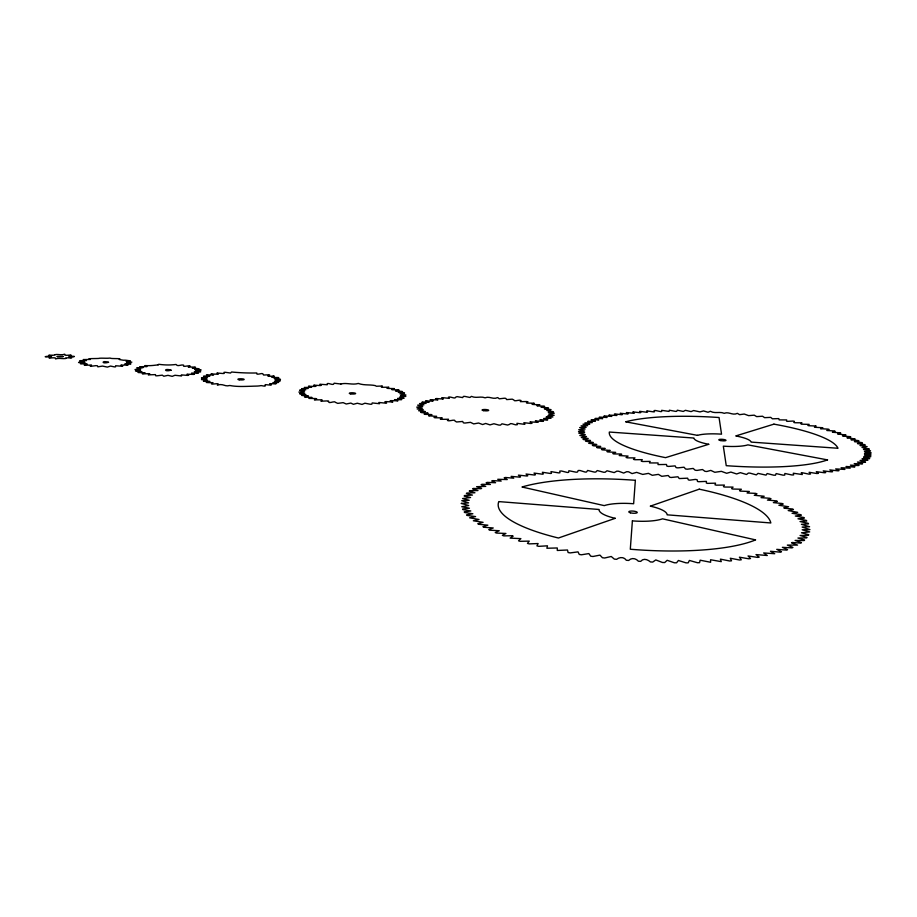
<?xml version="1.0" encoding="UTF-8"?>
<svg xmlns="http://www.w3.org/2000/svg" width="917" height="917" viewBox="0 0 917 917"><rect width="100%" height="100%" fill="white"/><g stroke="black" fill="none" stroke-linecap="round" stroke-linejoin="round"><path stroke-width="1.38" d="M206.68 378.641C191.229 380.566 216.779 378.95 203.448 381.163C221.18 381.254 194.817 382.641 212.996 382.664C206.715 386.08 222.086 381.759 217.363 385.048C223.645 383.295 224.516 386.997 229.858 385.495C236.701 386.905 244.747 386.412 251.739 386.24C255.717 386.011 258.113 386.263 261.104 385.587C267.225 386.756 264.635 385.897 265.242 384.624C266.836 384.716 274.642 385.816 270.056 384.131C267.592 383.134 275.134 384.04 275.811 383.891C278.183 383.295 270.492 382.882 273.598 382.469C278.825 382.985 281.359 382.034 274.768 381.449C276.006 380.601 284.018 381.346 278.562 380.429C266.194 379.134 291.457 380.268 274.263 378.423C288.316 376.646 263.832 378.515 274.229 376.119C258.571 376.933 278.871 374.056 263.592 375.053C262.698 374.262 263.855 372.818 259.259 374.01C258.09 374.17 256.141 374.583 256.806 372.978C248.049 373.127 240.437 372.852 231.6 372.004L230.522 373.047L225.158 372.279L223.943 372.359L224.264 373.391L223.14 373.528L216.985 373.013L218.429 374.044L217.512 374.228L211.025 373.941L213.569 374.961L206.99 374.915L206.314 375.122L209.89 376.039L203.494 376.257L207.54 377.311L201.465 377.999L206.68 378.641M461.354 503.422L468.702 505.519L461.744 506.734L469.424 508.224L462.569 509.05L462.833 509.588L470.811 510.975L464.208 511.938L464.598 512.488L472.863 513.772L466.558 514.861L467.074 515.423L475.591 516.592L469.596 517.818L479.006 519.492L473.344 520.776L483.087 522.335L477.791 523.745L478.72 524.306L487.833 525.166L482.938 526.702L483.993 527.264L493.231 527.963L488.761 529.625L489.942 530.186L499.261 530.737L495.249 532.513L496.555 533.064L505.92 533.465L502.39 535.356L503.823 535.883L512.167 535.734L513.188 536.124L510.15 538.119L520.867 538.634L518.518 540.812L520.18 541.305L529.235 541.133L527.458 543.403L529.212 543.884L538.119 543.54L536.915 545.879L538.772 546.337L547.483 545.821L546.876 548.24L557.284 547.976L557.284 550.464L567.485 550.005L568.104 552.527L570.202 552.905L578.031 551.874L579.257 554.441L581.424 554.785L588.874 553.581L590.72 556.183L592.932 556.493L599.959 555.117L602.423 557.731L604.67 558.006L611.249 556.481L614.31 559.095L616.591 559.336C619.64 556.951 623.996 556.734 626.322 560.253L628.615 560.459C631.549 557.502 635.825 558.212 638.392 561.215L640.685 561.364C643.413 557.857 647.746 559.519 650.451 561.949L652.744 562.064L655.781 559.92L662.452 562.476L664.722 562.545L667.163 560.298L674.327 562.774L676.563 562.809L678.397 560.482L686.008 562.855L688.197 562.855L689.401 560.447L697.424 562.717L699.568 562.671L700.152 560.207L710.618 562.27L710.572 559.748L721.289 561.651L720.418 559.141L729.623 560.986L731.537 560.814L730.253 558.235L739.492 559.989L741.303 559.783L739.411 557.192L748.834 558.797L750.542 558.545L748.054 555.954L757.614 557.398L759.219 557.112L756.009 554.59L767.288 555.507L763.666 552.951L774.716 553.719L770.463 551.266L780.241 552.16L781.479 551.77L776.745 549.363L786.454 550.085L787.554 549.684L782.361 547.334L791.956 547.885L792.918 547.449L787.348 545.099L797.561 545.099L791.554 542.887L792.208 542.497L800.782 543.105L801.469 542.623L795.108 540.434L804.094 540.549L804.633 540.056L797.95 538.027L806.662 537.912L807.063 537.408L800.082 535.482L808.485 535.207L808.748 534.68L801.458 532.777L809.7 531.894L802.203 529.785L809.94 529.602L802.146 527.069L809.585 526.748L801.412 524.318L808.53 523.871L808.255 523.32L800.025 521.555L806.788 520.971L806.387 520.42L797.985 518.793L804.392 518.082L803.854 517.532L795.326 516.03L801.343 515.205L800.69 514.655L792.059 513.279L797.675 512.351L788.207 510.563L793.423 509.52L792.552 508.992L784.539 508.27L783.76 507.812L788.597 506.746L778.877 505.256L783.233 504.018L782.155 503.513L773.363 502.608L777.352 501.358L776.183 500.854L767.437 500.097L771.002 498.756L769.741 498.275L761.064 497.644L764.182 496.246L754.278 495.283L756.961 493.816L755.539 493.357L747.091 493.014L749.338 491.478L740.604 491.134L739.538 490.755L741.349 489.242L732.786 489.036L731.651 488.669L733.038 487.099L724.671 487.042L723.467 486.686L724.43 485.082L716.269 485.15L715.019 484.818L715.547 483.167L707.626 483.374L706.331 483.053L706.434 481.379L698.777 481.712L697.516 481.471L697.115 479.717L695.327 479.408L689.733 480.176L688.346 479.889L687.624 478.181L679.222 478.559L677.972 476.771L671.21 477.482L669.742 477.23L668.218 475.499L661.776 476.324L658.372 474.364L652.285 475.304L648.468 473.367L642.748 474.421L636.65 472.37L632.077 473.596L628.603 471.808L626.724 471.693L623.663 473.069L618.711 471.246L616.832 471.166L614.184 472.599L607.008 470.776L605.128 472.232L603.661 472.255L597.265 470.536L595.786 472.049L594.354 472.095L587.659 470.455L586.456 472.049L585.172 472.072L579.98 470.49L578.191 470.513L577.481 472.049L576.151 472.209L568.895 470.73L568.62 472.358L567.314 472.473L561.525 471.006L559.806 471.086L559.943 472.759L558.682 472.897L550.957 471.602L551.438 473.355L550.292 473.459L542.36 472.266L543.322 473.986L542.165 474.158L534.049 473.069L535.425 474.811L534.324 475.006L526.06 474.032L527.837 475.774L526.805 476.003L518.403 475.132L520.592 476.886L519.63 477.127L511.113 476.37L513.726 478.193L505.508 477.482L504.224 477.757L507.25 479.568L497.759 479.282L501.186 481.081L492.842 480.623L491.73 480.944L495.57 482.72L487.202 482.388L486.182 482.743L490.423 484.485L482.055 484.279L481.138 484.657L485.758 486.377L476.599 486.698L481.608 488.371L480.955 488.727L473.332 488.44L472.622 488.864L477.975 490.549L469.802 490.698L469.206 491.134L474.926 492.773L466.868 493.048L466.375 493.506L472.45 495.088L464.529 495.512L464.162 495.994L470.57 497.507L462.569 498.561L469.195 500.292L461.755 500.705L468.633 502.871L461.354 503.422M820.749 428.697L827.971 429.122L829.151 429.465L826.825 430.497L834.046 430.933L835.158 431.277L832.441 432.251L839.743 432.79L840.774 433.145L837.645 433.97L846.001 435.048L842.517 435.816L843.227 436.171L849.91 436.63L850.793 436.996L846.941 437.776L855.137 438.979L850.919 439.679L858.301 440.596L859 440.974L854.415 441.558L861.774 442.613L862.37 442.991L857.464 443.541L864.72 444.642L865.224 445.02L859.997 445.444L867.138 446.671L861.991 447.427L869.293 449.078C851.102 449.192 883.105 450.923 864.444 451.485C884.653 454.912 851.205 451.37 871.104 455.015C851.136 454.224 884.447 457.205 863.573 457.021C882.498 460.815 849.474 456.62 867.883 460.254L860.077 460.46L865.556 461.996L865.052 462.317L857.452 462.076L862.622 463.67L861.991 463.979L854.231 463.624L859.08 465.251L858.335 465.549L850.403 465.125L854.931 466.753L854.082 467.028L846.036 466.489L850.197 468.151L841.118 467.75L844.889 469.435L835.674 468.908L839.032 470.616L837.851 470.822L829.805 469.905L832.636 471.67L831.352 471.854L823.248 470.857L825.724 472.599L824.36 472.759L816.325 471.659L818.342 473.39L816.887 473.516L809.126 472.289L810.513 474.043L808.977 474.146L802.318 472.759L801.229 472.851L802.283 474.548L793.285 473.218L793.663 474.914L791.99 474.972L784.86 473.47L784.723 475.132L782.992 475.155L776.137 473.573L775.495 475.201L773.719 475.189L767.174 473.55L766.027 475.109L758.015 473.367L756.365 474.88L749.797 473.092L748.329 473.092L746.553 474.49L740.374 472.656L736.638 473.963L730.883 472.072L726.677 473.287L721.381 471.349L714.824 472.289L710.79 470.398L706.801 471.51L704.932 471.315L702.491 469.527L697 470.421L695.143 470.203L693.195 468.427L687.337 469.206L685.515 468.965L684.059 467.212L677.869 467.876L676.093 467.613L675.13 465.893L668.642 466.432L666.911 466.145L666.453 464.46L658.028 464.587L658.062 462.947L649.465 462.936L650.164 461.389L642.794 461.526L641.27 461.194L642.29 459.646L634.919 459.726L633.475 459.371L634.965 457.892L627.469 457.858L626.105 457.491L628.065 456.081L619.204 455.554L621.703 454.316L620.878 453.995L613.966 453.949L612.785 453.571L615.708 452.356L607.96 451.932L606.882 451.542L610.206 450.419L602.48 449.88L601.506 449.49L605.197 448.447L597.54 447.817L596.669 447.427L600.715 446.464L593.161 445.742L592.393 445.341L596.772 444.481L588.68 443.266L593.356 442.487L585.539 441.192L590.502 440.515L583.418 439.53L582.983 439.14L588.21 438.498L581.332 437.489L586.479 436.572L579.819 435.483L585.298 434.669L578.765 433.156L584.622 432.595L578.512 431.598L584.576 430.99L578.719 429.729L585.115 429.03L579.67 427.586L586.146 427.333L581.069 425.855L587.694 425.694L582.994 424.193L589.746 424.135L584.931 422.909L592.302 422.599L587.774 421.384L595.328 421.19L591.11 419.952L591.797 419.688L598.812 419.871L594.904 418.599L595.683 418.358L602.721 418.633L599.145 417.35L600.005 417.12L607.065 417.487L603.822 416.18L604.762 415.974L611.799 416.421L608.899 415.114L616.923 415.47L614.379 414.152L615.456 413.98L621.646 414.725L622.402 414.599L620.213 413.292L627.423 413.957L628.237 413.796L626.391 412.535L633.509 413.269L634.381 413.131L632.89 411.882L639.906 412.696L640.834 412.57L639.688 411.332L646.565 412.226L647.551 412.111L646.76 410.885L653.489 411.859L654.52 411.767L654.085 410.564L655.506 410.507L660.641 411.595L661.719 411.515L661.638 410.335L669.043 411.412L669.387 410.22L675.542 411.378L676.7 411.343L677.319 410.22L683.245 411.435L685.412 410.323L691.086 411.595L693.63 410.541L699.98 411.893L703.545 410.931L708.027 412.26L710.354 411.286C715.065 413.945 719.604 411.274 724.27 413.326C728.74 411.32 732.672 415.825 737.371 413.349L739.595 414.679L744.226 414.037L748.65 415.642L754.221 415.172L756.674 416.616L762.531 416.226L764.606 417.671L770.727 417.373L772.412 418.805L778.797 418.599L779.186 419.894L786.694 419.929L786.545 421.144L787.577 421.35L792.953 421.063L794.409 421.327L793.824 422.473L794.879 422.737L801.894 422.817L800.954 423.929L801.951 424.193L809.149 424.376L807.831 425.454L808.783 425.729L816.119 426.004L814.445 427.047L815.328 427.322L822.801 427.712L820.749 428.697M158.114 364.874C152.841 365.459 151.546 365.814 144.794 365.608L146.972 366.582L139.739 366.72L143.144 367.591L136.793 367.832L140.863 368.806L135.017 369.54L140.381 370.285L135.464 370.835L141.883 371.603L137.905 372.336L138.467 372.566L145.081 372.795L142.273 373.712L143.121 373.907L148.795 373.643L149.78 373.872L148.325 374.87L155.477 374.606L155.649 375.729L156.887 375.832L162.298 375.156L163.799 376.234L167.971 375.34L172.213 376.348L174.964 375.271L181.543 375.981L181.337 374.893L187.63 375.408L188.673 375.271L187.022 374.205L193.647 374.423L194.45 374.239L191.458 373.265L198.496 372.955C184.443 370.399 211.208 373.334 195.63 370.64C212.389 369.219 184.283 370.388 199.092 368.714L192.329 368.141L195.493 367.304L194.771 367.098L188.26 367.018L190.22 366.089C188.787 364.92 182.128 367.912 183.606 365.126C181.176 364.278 177.531 367.064 176.053 364.473C169.966 365.218 164.796 365.115 158.721 364.29L158.114 364.874M546.291 417.097L551.014 418.278L543.621 418.507L547.747 419.78L547.048 420.032L539.918 419.826L543.437 421.132L542.566 421.362L535.345 420.972L538.153 422.324L530.037 421.9L531.986 423.322L530.794 423.482L523.894 422.691L525.005 424.113L523.687 424.227L516.924 423.299L517.348 424.674C515.09 425.752 510.631 421.969 509.474 424.411L507.617 425.041L501.966 423.814L500.499 425.098L498.928 425.087L493.908 423.746L490.01 424.892L485.701 423.459L482.629 424.537L478.571 423.024L473.688 423.906L470.478 422.336L464.965 423.046L463.44 422.875L462.661 421.453L456.609 421.98L455.13 421.155C455.291 418.622 449.124 421.82 447.427 420.49L448.528 419.264L441.547 419.321L440.343 419.046L442.212 417.854L435.105 417.762L434.039 417.476L436.675 416.375L428.617 415.791L431.953 414.816L431.345 414.553L424.869 414.346L424.147 414.037L428.136 413.189L421.224 412.547L420.685 412.226L425.247 411.527L418.645 410.736L423.367 409.819L417.143 408.925L422.496 408.168L416.731 407.148L422.703 406.369L417.636 405.154L423.918 404.856L419.539 403.549L426.107 403.388L421.854 402.322L422.45 402.07L429.202 402.082L425.545 400.958L432.526 401.096L433.145 400.924L430.13 399.743L437.856 399.904L435.529 398.689L436.561 398.528L443.278 399.055L441.65 397.829L442.808 397.691L449.307 398.368L448.402 397.153C450.064 396.133 455.611 399.468 455.623 397.221L457.033 396.625L462.672 397.588L463.394 396.419L464.804 396.396L469.962 397.474L471.418 396.373C476.232 398.597 480.428 395.961 485.104 397.818C489.334 395.869 493.174 399.869 497.69 397.577L499.307 398.815L504.361 398.219L505.783 398.368L506.665 399.606L512.236 399.159L513.726 399.892C514.219 402.127 519.16 399.319 521.016 400.488L520.26 401.635L526.736 401.554L527.928 401.795L526.427 402.827L527.321 403.09L534.233 403.228L532.043 404.191L532.8 404.466L539.838 404.787L536.938 405.704L537.591 405.944L543.838 406.139L544.629 406.437L541.076 407.24L547.919 407.859L548.549 408.168L544.377 408.844L551.06 409.624L546.784 410.484L553.478 411.733L548.217 412.169L554.292 413.2L548.664 414.014L554.177 415.275L547.976 415.596L552.894 416.96L546.291 417.097M90.416 359.43L83.183 359.579C95.173 361.94 69.658 359.487 84.421 361.55C66.918 363.625 95.769 361.585 80.352 363.648L87.264 364.164L84.238 365.012L85.006 365.195L91.528 365.092L90.256 366.112L91.299 366.238L95.861 365.654L97.5 365.826L97.821 366.834L102.498 366.078L107.404 367.098L110.533 366.066L114.419 366.892L115.588 366.811L115.599 365.757L121.766 366.215L122.729 366.089L120.838 365.138L128.128 364.977L124.678 364.141L130.959 363.831L126.603 362.972L131.853 362.146L126.133 361.539L130.329 360.897C120.368 359.281 128.013 361.149 119.221 359.498C123.348 357.997 110.797 359.074 110.097 358.077C106.361 358.513 103.082 357.997 99.437 358.238C99.804 358.834 83.802 358.157 90.416 359.43M340.895 384.028L334.178 383.214C333.673 386.63 327.312 381.587 326.876 384.28L327.3 384.727L319.861 384.269L321.294 385.369L320.216 385.564L313.74 385.151L316.021 386.263L315.104 386.447L308.513 386.229L311.608 387.295L304.306 387.49L308.169 388.476L301.693 388.659L305.785 389.84L299.641 390.183L304.559 391.25L298.873 392.086L304.582 392.946L299.653 393.76L305.888 394.459L301.75 395.445L308.376 395.995L304.467 396.82L305.143 397.095L311.998 397.439L308.869 398.402L315.7 398.551L316.663 398.803L314.405 399.881L321.133 399.812L322.28 400.076L320.939 401.199L327.38 400.912L328.653 401.096L328.332 401.612C328.962 404.34 334.556 400.213 335.771 402.506L337.743 403.377L343.13 402.643L346.248 403.996L350.833 403.079L353.412 404.305L357.309 403.239L362.032 404.42L364.932 403.216L370.399 404.259L371.798 404.202L372.222 402.941L379.581 403.721L378.836 402.46L385.472 403.136L386.63 402.987L384.922 401.772L385.816 401.589L392.785 402.013L390.172 400.798L390.894 400.626L397.886 400.832L394.482 399.652L401.222 399.72L401.806 399.468L397.623 398.437L404.099 398.242L399.663 397.061L405.818 396.373L400.523 395.605L405.944 395.009L399.972 393.863L404.569 393.049L398.299 392.373L402.563 391.685L402.036 391.41L395.514 390.917L399.044 390.092L398.322 389.828L392.453 389.748L391.639 389.496L394.425 388.59L387.857 388.441L386.894 388.178L388.831 387.215L382.446 387.272L381.334 387.066L382.4 386L376.348 386.252L375.351 385.621C370.032 384.383 364.038 385.598 358.283 383.444C352.437 385.266 346.339 382.412 340.895 384.028M632.386 520.879L630.3 549.237A136.839 34.559 4.5 0 0 755.608 539.895L662.521 518.827A34.112 8.597 4.5 0 1 632.386 520.879M635.355 480.302L633.636 503.742A34.112 8.597 4.5 0 0 604.246 505.622L521.991 487.007A136.839 34.559 4.5 0 1 635.355 480.302M63.17 356.53L57.209 356.564L63.17 356.53M65.875 358.444C62.643 359.086 59.055 357.699 55.513 358.914C57.393 356.335 45.082 359.304 50.412 357.366C56.017 356.392 35.259 357.458 51.696 355.876C43.099 354.478 56.189 355.853 54.619 354.764C57.473 353.847 61.347 355.544 64.74 354.191C63.044 356.759 74.644 353.79 70.093 355.704C66.116 356.369 73.337 356.105 74.369 356.449C73.498 357.47 69.921 356.243 68.764 357.24C77.498 358.685 63.846 357.103 65.875 358.444M171.055 370.193C163.639 372.336 163.891 367.797 171.055 370.193M108.527 362.318C101.065 364.347 101.604 360.014 108.527 362.318M615.215 518.323L558.419 538.015A136.839 34.559 4.5 0 1 498.791 501.599L599.133 509.485A34.112 8.597 4.5 0 0 615.215 518.323M699.258 489.174L650.302 506.15A34.112 8.597 4.5 0 1 667.129 514.827L770.83 522.965A136.839 34.559 4.5 0 0 699.258 489.174M708.738 444.298L665.547 457.652A114.98 23.739 4.6 0 1 609.346 432.045L693.917 438.039A28.691 5.915 4.6 0 0 708.738 444.298M773.925 424.147L735.766 435.942A28.691 5.915 4.6 0 1 751.08 442.097L838 448.264A114.98 23.739 4.6 0 0 773.925 424.147M697.482 435.357L625.623 421.809A114.98 23.739 4.6 0 1 719.054 417.522L721.541 434.165A28.691 5.915 4.6 0 0 697.482 435.357M827.535 459.898L747.882 444.871A28.691 5.915 4.6 0 1 723.33 446.155L726.241 465.676A114.98 23.739 4.6 0 0 827.535 459.898M630.38 512.798A4.264 1.077 4.5 0 0 637.223 512.614A4.264 1.077 4.5 0 0 631.458 511.033A4.264 1.077 4.5 0 0 630.38 512.798M350.73 393.874A3.187 0.63 2 0 0 355.636 393.542A3.187 0.63 2 0 0 350.982 392.797A3.187 0.63 2 0 0 350.73 393.874M239.222 379.798A3.106 0.585 1.3 0 0 244.14 379.489A3.106 0.585 1.3 0 0 239.807 378.79A3.106 0.585 1.3 0 0 239.222 379.798M483.454 410.621A3.313 0.665 2.9 0 0 488.681 410.403A3.313 0.665 2.9 0 0 484.027 409.498A3.313 0.665 2.9 0 0 483.454 410.621M720.338 440.515A3.588 0.734 4.6 0 0 725.977 440.412A3.588 0.734 4.6 0 0 720.945 439.277A3.588 0.734 4.6 0 0 720.338 440.515"/></g></svg>
